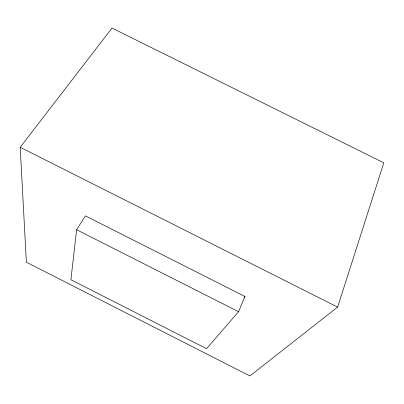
<?xml version="1.0" encoding="UTF-8"?>
<svg xmlns="http://www.w3.org/2000/svg" width="404" height="404" viewBox="0 0 404 404"><rect width="100%" height="100%" fill="white"/><g stroke="black" fill="none" stroke-linecap="round" stroke-linejoin="round"><path stroke-width="0.61" d="M76.608 229.735L70.907 279.719L206.54 348.702L238.572 311.711L244.955 296.48L85.436 215.882L76.608 229.735L238.572 311.711M337.618 307.121L383.8 162.822L112.004 28.063L20.2 147.273L26.366 262.201L249.884 375.937L337.618 307.121L20.2 147.273M244.147 297.445L244.955 296.48"/></g></svg>
